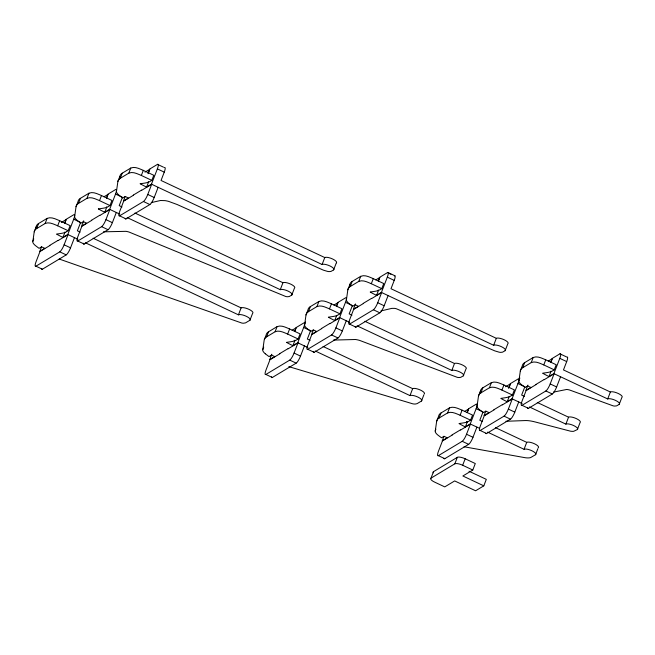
<?xml version="1.0" encoding="UTF-8"?>
<svg xmlns="http://www.w3.org/2000/svg" width="655" height="655" viewBox="0 0 655 655"><rect width="100%" height="100%" fill="white"/><g stroke="black" fill="none" stroke-linecap="round" stroke-linejoin="round"><path stroke-width="0.98" d="M66.573 231.673L68.161 230.724L70.126 225.631L59.654 220.702C55.806 219.147 51.286 216.576 47.111 218.385L38.579 223.519A43.14 13.116 21.1 0 0 36.181 226.777L34.216 231.87L32.775 242.055A15.556 4.732 21.1 0 0 35.362 245.543L39.071 248.343L41.584 246.829L44.802 248.343L39.783 251.364L41.519 246.869M294.619 331.373L296.068 327.615L303.805 322.956A6.509 1.425 -64.8 0 1 303.666 327.484L297.763 342.77L292.916 345.684A29.344 8.924 21.1 0 1 286.53 342.36L290.935 341.714A49.428 15.032 21.1 0 0 296.535 339.937L298.115 338.987L300.08 333.894L289.616 328.966C285.768 327.418 281.241 324.839 277.073 326.648L268.534 331.782L266.569 336.875A43.14 13.116 21.1 0 0 264.178 340.133L262.737 350.319A15.556 4.732 21.1 0 0 265.316 353.806M336.449 306.204L337.898 302.446L345.635 297.788A6.509 1.425 -64.8 0 1 345.488 302.315L339.593 317.601L334.746 320.516A29.344 8.924 21.1 0 1 328.36 317.192L332.765 316.545A49.428 15.032 21.1 0 0 338.365 314.768L339.945 313.819L341.91 308.726L331.446 303.797C327.598 302.25 323.071 299.671 318.903 301.48L310.364 306.614A43.14 13.116 21.1 0 0 307.973 309.872L306.008 314.965L304.567 325.15A15.556 4.732 21.1 0 0 307.146 328.638L310.863 331.438L313.368 329.923L316.586 331.438L311.567 334.459L313.303 329.964M467.089 412.568L468.538 408.81L476.275 404.151A6.509 1.425 -64.8 0 1 476.136 408.687L470.233 423.965L465.386 426.88A29.344 8.924 21.1 0 1 458.999 423.556L463.404 422.909A49.428 15.032 21.1 0 0 469.005 421.14L470.585 420.183L472.55 415.09L462.086 410.161C458.238 408.614 453.71 406.043 449.543 407.844L441.003 412.977A43.14 13.116 21.1 0 0 438.613 416.236L436.648 421.329L435.207 431.522A15.556 4.732 21.1 0 0 437.786 435.002L441.503 437.802L444.008 436.296L447.234 437.81L442.207 440.823L443.943 436.336M553.434 392.124L566.649 389.471A8.834 2.685 21.1 0 1 569.408 389.938L613.162 405.863A6.747 2.047 21.1 0 0 614.799 406.075L616.65 405.854L619.204 404.372L621.882 397.429A6.509 1.981 21.1 0 0 618.222 393.467A6.509 1.981 21.1 0 0 610.386 392.017L563.472 369.928L566.69 361.593A6.509 1.425 -64.8 0 0 566.829 357.065L559.935 353.815A6.509 1.425 -64.8 0 1 559.788 358.351L553.893 373.628L549.046 376.543A29.344 8.924 21.1 0 1 542.651 373.219L547.064 372.572A49.428 15.032 21.1 0 0 552.664 370.804L554.245 369.846L556.21 364.753L545.746 359.824C541.898 358.277 537.37 355.706 533.195 357.507L524.663 362.641A43.14 13.116 21.1 0 0 522.264 365.899L520.307 370.992L518.866 381.185A15.556 4.732 21.1 0 0 521.446 384.665L525.163 387.465L527.668 385.959L530.886 387.473L525.867 390.495L527.946 385.099M35.894 228.685L36.181 226.777M98.414 208.929L102.802 208.282A49.428 15.032 21.1 0 0 108.403 206.505L109.991 205.555L111.956 200.463L101.484 195.534C97.636 193.986 93.116 191.407 88.941 193.217L80.409 198.35A43.14 13.116 21.1 0 0 78.01 201.609L76.045 206.702L74.605 216.887A15.556 4.732 21.1 0 0 77.192 220.375L80.901 223.175L83.414 221.66L86.632 223.175L81.613 226.196L83.693 220.809M140.236 183.76L144.632 183.113A49.428 15.032 21.1 0 0 150.232 181.337L151.813 180.387L153.786 175.294L143.314 170.365C139.466 168.818 134.938 166.239 130.771 168.048L122.239 173.182A43.14 13.116 21.1 0 0 119.84 176.441L117.875 181.533L116.434 191.719A15.556 4.732 21.1 0 0 119.022 195.206L122.731 198.006L125.236 196.492L128.462 198.006L123.443 201.028L125.17 196.533M119.406 179.306L119.84 176.441M378.271 281.036L379.728 277.278L387.465 272.619A6.509 1.425 -64.8 0 1 387.318 277.147L381.423 292.433L376.576 295.348A29.344 8.924 21.1 0 1 370.181 292.024L374.594 291.377A49.428 15.032 21.1 0 0 380.195 289.608L381.775 288.65L383.74 283.558L373.276 278.629C369.428 277.081 364.901 274.51 360.725 276.312L352.194 281.445A43.14 13.116 21.1 0 0 349.795 284.704L347.838 289.797L346.397 299.982M349.369 287.57L349.803 284.704M508.55 388.341L510.368 383.642L518.105 378.983A6.509 1.425 -64.8 0 1 517.958 383.519L512.063 398.797L507.216 401.712A29.344 8.924 21.1 0 1 500.821 398.387L505.234 397.741A49.428 15.032 21.1 0 0 510.834 395.972L512.415 395.014L514.38 389.921L503.916 384.993C500.068 383.445 495.54 380.874 491.373 382.676L482.833 387.809A43.14 13.116 21.1 0 0 480.434 391.068L478.477 396.16L477.036 406.354A15.556 4.732 21.1 0 0 479.616 409.834M480.156 392.984L480.442 391.068M34.216 231.87A43.14 13.116 21.1 0 1 36.606 228.611L38.579 223.519M32.766 241.433L33.749 238.887M36.614 228.611L45.146 223.478L47.111 218.385M68.161 230.724L57.689 225.795L59.654 220.702M64.657 223.109L66.106 219.351L73.843 214.693A6.509 1.425 -64.8 0 1 73.704 219.22L67.809 234.506L62.962 237.421A29.344 8.924 21.1 0 1 56.567 234.097L60.972 233.45A49.428 15.032 21.1 0 0 66.573 231.673M64.837 223.175L66.253 219.507L61.333 222.471M62.962 237.421L64.927 232.328A29.344 8.924 21.1 0 1 64.575 232.157M76.045 206.702A43.14 13.116 21.1 0 1 78.436 203.443L80.409 198.35M49.927 245.51L40.012 251.471L36.082 261.664A6.509 1.425 -64.8 0 0 35.935 266.192L59.785 251.848A6.509 1.425 -64.8 0 0 64.108 244.798L68.038 234.613L58.123 240.573M78.444 203.443L86.976 198.309L88.941 193.217M41.592 268.943A6.509 1.425 -64.8 0 0 42.378 269.221L66.221 254.877A6.509 1.425 -64.8 0 0 70.543 247.827L74.473 237.642M109.991 205.555L99.519 200.626L101.484 195.534M106.487 197.941L107.936 194.183L115.673 189.524A6.509 1.425 -64.8 0 1 115.534 194.052L109.639 209.338L104.792 212.253A29.344 8.924 21.1 0 1 98.397 208.929M106.667 198.006L108.083 194.339L103.981 196.803M104.792 212.253L106.757 207.16A29.344 8.924 21.1 0 1 106.405 206.988M117.875 181.533A43.14 13.116 21.1 0 1 120.266 178.275L122.239 173.182M91.757 220.342L81.842 226.302L77.912 236.496A6.509 1.425 -64.8 0 0 77.765 241.024L101.607 226.679A6.509 1.425 -64.8 0 0 105.938 219.63L109.868 209.444L99.953 215.405M120.274 178.275L128.806 173.141L130.771 168.048M77.765 241.024L84.208 244.053L108.05 229.708A6.509 1.425 -64.8 0 0 112.373 222.659L116.303 212.474M151.813 180.387L141.349 175.458L143.314 170.365M147.956 173.714L149.766 169.015L157.503 164.356L163.537 167.197M148.497 172.838L149.561 170.087M140.227 183.76A29.344 8.924 21.1 0 0 146.622 187.084L148.579 181.992A29.344 8.924 21.1 0 1 148.235 181.82M146.614 187.084L151.469 184.17L157.364 168.884A6.509 1.425 -64.8 0 0 157.503 164.356M133.587 195.174L123.672 201.142L119.742 211.328A6.509 1.425 -64.8 0 0 119.595 215.855L143.437 201.511A6.509 1.425 -64.8 0 0 147.768 194.461L151.698 184.276L141.783 190.245M119.595 215.855L126.038 218.885L149.88 204.54A6.509 1.425 -64.8 0 0 154.203 197.499L158.133 187.305M164.405 167.606A6.509 1.425 -64.8 0 1 164.258 172.134L161.048 180.469L324.774 257.554A6.509 1.981 21.1 0 1 332.429 258.913A6.509 1.981 21.1 0 1 336.4 262.876M85.33 242.751L238.436 314.834L241.114 307.891A6.509 1.981 21.1 0 1 248.957 309.34A6.509 1.981 21.1 0 1 252.617 313.303L249.932 320.246L245.535 322.882L243.431 323.226A7.451 2.268 21.1 0 1 241.793 323.046L59.212 259.028M127.16 217.583L280.266 289.666L282.944 282.723A6.509 1.981 21.1 0 1 290.787 284.172A6.509 1.981 21.1 0 1 294.447 288.135L291.762 295.077L289.215 296.551L287.373 296.748A5.789 1.76 21.1 0 1 285.76 296.502L129.01 232.034A10.038 3.054 21.1 0 0 125.981 231.33L103.465 231.821M264.505 339.282L266.143 335.041A43.14 13.116 21.1 0 1 268.534 331.782M262.729 349.696L263.711 347.15M266.569 336.875L275.108 331.741L277.073 326.648M271.825 354.232L269.737 359.628L274.764 356.607L271.538 355.092L269.033 356.607L265.332 353.806M298.115 338.987L287.651 334.058L289.616 328.966M294.799 331.438L296.216 327.77L292.114 330.235M151.469 184.17L322.096 264.497L324.774 257.554M292.916 345.684L294.881 340.592A29.344 8.924 21.1 0 1 294.185 340.256M306 314.965A43.14 13.116 21.1 0 1 308.399 311.706L310.364 306.614M304.559 324.528L305.541 321.982M279.881 353.774L269.975 359.734L266.036 369.928A6.509 1.425 -64.8 0 0 265.897 374.455L289.739 360.111A6.509 1.425 -64.8 0 0 294.062 353.061L298 342.876L288.085 348.837M308.399 311.706L316.938 306.573L318.903 301.48M151.28 202.6L160.491 200.504L165.06 200.635A13.223 4.02 21.1 0 1 168.654 201.396L177.153 204.524L323.316 270.13L327.549 271.399A6.747 2.047 21.1 0 0 329.187 271.612L331.045 271.391L333.591 269.909L336.277 262.966M265.897 374.455L272.333 377.485L296.183 363.14A6.509 1.425 -64.8 0 0 300.506 356.091L304.436 345.906M310.699 330.357A6.509 1.425 -64.8 0 1 310.56 330.734L307.342 339.069L310.118 340.371M339.945 313.819L329.481 308.89L331.446 303.797M336.629 306.27L338.046 302.602L333.944 305.066M334.746 320.516L336.711 315.423M347.83 289.797A43.14 13.116 21.1 0 1 350.228 286.538L352.194 281.445M321.711 328.605L311.796 334.574L307.866 344.759A6.509 1.425 -64.8 0 0 307.727 349.287L331.569 334.942A6.509 1.425 -64.8 0 0 335.892 327.893L339.822 317.708L329.915 323.676M350.228 286.538L358.76 281.404L360.725 276.312M307.727 349.287L314.163 352.316L338.005 337.972A6.509 1.425 -64.8 0 0 342.336 330.931L346.266 320.737M355.477 303.904L353.397 309.291L358.416 306.278L355.198 304.755L352.693 306.27L348.984 303.47A15.556 4.732 21.1 0 1 346.38 299.982M381.775 288.65L371.311 283.721L373.276 278.629M378.459 281.101L379.867 277.433L375.773 279.898M376.576 295.348L378.541 290.255A29.344 8.924 21.1 0 1 378.189 290.083M363.541 303.437L353.626 309.406L349.696 319.591A6.509 1.425 -64.8 0 0 349.557 324.119L373.399 309.774A6.509 1.425 -64.8 0 0 377.722 302.725L381.652 292.539L371.737 298.508M349.557 324.119L355.993 327.148L379.834 312.803A6.509 1.425 -64.8 0 0 384.166 305.762L388.096 295.569M394.359 275.87A6.509 1.425 -64.8 0 1 394.22 280.397L391.002 288.732L496.326 338.316A6.509 1.981 21.1 0 1 504.162 339.765A6.509 1.981 21.1 0 1 507.822 343.728L505.144 350.679L502.59 352.153L500.739 352.374A6.747 2.047 21.1 0 1 499.102 352.169L494.869 350.9L396.324 308.734A7.066 2.153 21.1 0 0 394.515 308.366L391.886 308.366L380.932 310.928M315.243 350.998L409.989 395.604L412.666 388.652A6.509 1.981 21.1 0 1 420.51 390.102A6.509 1.981 21.1 0 1 424.162 394.064M288.83 366.628L412.904 403.857A9.211 2.8 21.1 0 0 415.352 404.029L417.079 403.652L421.484 401.016L423.826 394.932M357.073 325.83L451.819 370.435L454.496 363.484A6.509 1.981 21.1 0 1 462.34 364.933A6.509 1.981 21.1 0 1 465.992 368.896L463.314 375.847L460.711 377.354L458.885 377.55A6.484 1.973 21.1 0 1 457.264 377.329L359.554 340.379A11.528 3.504 21.1 0 0 355.477 339.503L333.428 340.084M436.648 421.329A43.14 13.116 21.1 0 1 439.038 418.07L441.003 412.977M435.198 430.9L435.853 429.197M439.038 418.07L447.578 412.937L449.543 407.844M483.799 485.846L475.604 490.775L454.676 480.926L444.761 486.886L434.642 482.129A6.509 1.981 21.1 0 1 430.99 478.158L433.487 471.682L457.329 457.329A6.509 1.981 21.1 0 1 465.173 458.778L475.293 463.543L472.787 470.028L462.872 475.988L483.799 485.846L486.305 479.362L469.013 471.223M470.585 420.183L460.121 415.254L462.086 410.161M467.269 412.634L468.685 408.966L464.583 411.438M381.423 292.433L493.641 345.267L496.326 338.316M465.386 426.88L467.351 421.787A29.344 8.924 21.1 0 1 466.655 421.452M478.469 396.16A43.14 13.116 21.1 0 1 480.868 392.902L482.833 387.809M430.99 478.158L454.832 463.814L457.329 457.329M452.351 434.969L442.444 440.938L438.506 451.123A6.509 1.425 -64.8 0 0 438.367 455.651L462.209 441.306A6.509 1.425 -64.8 0 0 466.532 434.257L470.462 424.072L460.555 430.04M480.868 392.902L489.408 387.768L491.373 382.676M438.367 455.651L444.802 458.688L468.652 444.336A6.509 1.425 -64.8 0 0 472.975 437.294L476.906 427.101M454.832 463.814A6.509 1.981 21.1 0 1 462.667 465.263L465.173 458.778M485.773 411.168L484.037 415.663L489.056 412.642L485.838 411.127L483.333 412.634L479.632 409.834M512.415 395.014L501.951 390.085L503.916 384.993M509.451 386.548L510.515 383.797L505.594 386.761M507.216 401.712L509.181 396.619M520.299 370.992A43.14 13.116 21.1 0 1 522.698 367.733L524.663 362.641M518.858 380.563L519.841 378.017M494.181 409.801L484.266 415.769L480.336 425.955A6.509 1.425 -64.8 0 0 480.197 430.482L504.039 416.138A6.509 1.425 -64.8 0 0 508.362 409.097L512.292 398.903L502.385 404.872M522.698 367.733L531.23 362.6L533.195 357.507M485.846 433.242A6.509 1.425 -64.8 0 0 486.632 433.52L510.474 419.167A6.509 1.425 -64.8 0 0 514.805 412.126L518.735 401.941M524.86 386.761L521.642 395.096L524.401 396.398M554.245 369.846L543.781 364.917L545.746 359.824M550.74 362.231L552.198 358.473L559.935 353.815M550.929 362.297L552.337 358.637L548.243 361.101M549.046 376.543L551.011 371.45A29.344 8.924 21.1 0 1 550.658 371.279M487.566 432.12L524.049 449.297L526.726 442.354A6.509 1.981 21.1 0 1 534.57 443.803A6.509 1.981 21.1 0 1 538.222 447.766M536.011 384.632L526.096 390.601L522.166 400.786A6.509 1.425 -64.8 0 0 522.027 405.314L545.869 390.969A6.509 1.425 -64.8 0 0 550.192 383.928L554.122 373.735L544.207 379.703M522.027 405.314L528.462 408.352L552.304 394.007A6.509 1.425 -64.8 0 0 556.635 386.958L560.565 376.772M464.035 446.759L525.335 457.739A15.335 4.659 21.1 0 0 530.665 457.558L535.544 454.709L537.886 448.634M529.396 406.952L565.879 424.129L568.556 417.186A6.509 1.981 21.1 0 1 576.4 418.635A6.509 1.981 21.1 0 1 580.052 422.598L577.374 429.541L573.682 431.301A10.734 3.267 21.1 0 1 570.456 431.17L535.372 422.008A20.641 6.272 21.1 0 0 525.294 420.559L505.897 421.28M553.893 373.628L607.701 398.96L610.386 392.017M144.992 172.134L149.913 169.17M49.608 245.453L57.976 240.418M91.438 220.285L99.806 215.249M133.268 195.116L141.636 190.081M279.57 353.716L287.938 348.681M321.4 328.548L329.768 323.513M363.23 303.38L371.598 298.344M452.04 434.912L460.408 429.876M493.87 409.743L502.238 404.708M535.7 384.575L544.068 379.548M128.806 173.141C132.973 171.34 137.501 173.911 141.349 175.458M86.976 198.309C91.143 196.508 95.671 199.079 99.519 200.626M45.146 223.478C49.322 221.668 53.841 224.247 57.689 225.795M358.76 281.404C362.935 279.603 367.463 282.174 371.311 283.721M316.938 306.573C321.106 304.772 325.633 307.342 329.481 308.89M275.108 331.741C279.276 329.932 283.803 332.511 287.651 334.058M531.23 362.6C535.405 360.799 539.933 363.369 543.781 364.917M489.408 387.768C493.575 385.967 498.103 388.538 501.951 390.085M447.578 412.937C451.745 411.135 456.273 413.706 460.121 415.254M388.014 272.521L394.916 275.771M388.325 273.029L390.912 274.248M157.364 168.884L164.258 172.134M387.318 277.147L394.22 280.397M559.788 358.351L566.69 361.593M147.768 194.461L154.203 197.499M377.722 302.725L384.166 305.762M550.192 383.928L556.635 386.958M143.437 201.511L149.88 204.54M373.399 309.774L379.834 312.803M545.869 390.969L552.304 394.007M115.534 194.052L122.428 197.302L119.218 205.637L121.994 206.947M345.488 302.315L352.39 305.566L349.172 313.901L351.948 315.202M517.958 383.519L524 386.36M134.938 213.039L282.944 282.723M364.884 321.294L454.496 363.484M537.28 402.465L568.556 417.186M109.639 209.338L119.783 214.111M339.593 317.601L349.713 322.366M512.063 398.797L522.1 403.521M105.938 219.63L112.373 222.659M335.892 327.893L342.336 330.931M508.362 409.097L514.805 412.126M101.607 226.679L108.05 229.708M331.569 334.942L338.005 337.972M504.039 416.138L510.474 419.167M73.704 219.22L80.606 222.471L77.388 230.806L80.164 232.116M303.666 327.484L310.56 330.734M476.136 408.687L483.03 411.93L479.812 420.264L482.571 421.566M93.108 238.207L241.114 307.891M323.054 346.462L412.666 388.652M495.45 427.625L526.726 442.354M67.809 234.506L77.953 239.28M297.763 342.77L307.883 347.535M470.233 423.965L479.354 428.255M480.197 430.482L486.632 433.52M64.108 244.798L70.543 247.827M294.062 353.061L300.506 356.091M466.532 434.257L472.975 437.294M59.785 251.848L66.221 254.877M289.739 360.111L296.183 363.14M462.209 441.306L468.652 444.336M462.667 465.263L472.787 470.028M35.935 266.192L42.378 269.221M607.701 398.96A6.509 1.981 21.1 0 1 615.544 400.41A6.509 1.981 21.1 0 1 619.204 404.372M493.641 345.267A6.509 1.981 21.1 0 1 501.484 346.716A6.509 1.981 21.1 0 1 505.144 350.679M322.096 264.497A6.509 1.981 21.1 0 1 329.932 265.946A6.509 1.981 21.1 0 1 333.591 269.909M280.266 289.666A6.509 1.981 21.1 0 1 288.11 291.115A6.509 1.981 21.1 0 1 291.762 295.077M451.819 370.435A6.509 1.981 21.1 0 1 459.654 371.884A6.509 1.981 21.1 0 1 463.314 375.847M565.879 424.129A6.509 1.981 21.1 0 1 573.715 425.578A6.509 1.981 21.1 0 1 577.374 429.541M238.436 314.834A6.509 1.981 21.1 0 1 246.28 316.283A6.509 1.981 21.1 0 1 249.932 320.246M409.989 395.604A6.509 1.981 21.1 0 1 417.825 397.045A6.509 1.981 21.1 0 1 421.484 401.016M524.049 449.297A6.509 1.981 21.1 0 1 531.885 450.746A6.509 1.981 21.1 0 1 535.544 454.709M433.299 472.836A6.509 1.981 21.1 0 1 433.487 471.682M126.038 218.885A6.509 1.425 -64.8 0 1 125.228 218.459M355.993 327.148A6.509 1.425 -64.8 0 1 355.174 326.542M528.462 408.352A6.509 1.425 -64.8 0 1 527.643 407.746M314.163 352.316A6.509 1.425 -64.8 0 1 313.344 351.514M84.208 244.053A6.509 1.425 -64.8 0 1 83.382 243.251M272.333 377.485A6.509 1.425 -64.8 0 1 271.514 376.879M444.802 458.688A6.509 1.425 -64.8 0 1 443.992 458.254"/></g></svg>
